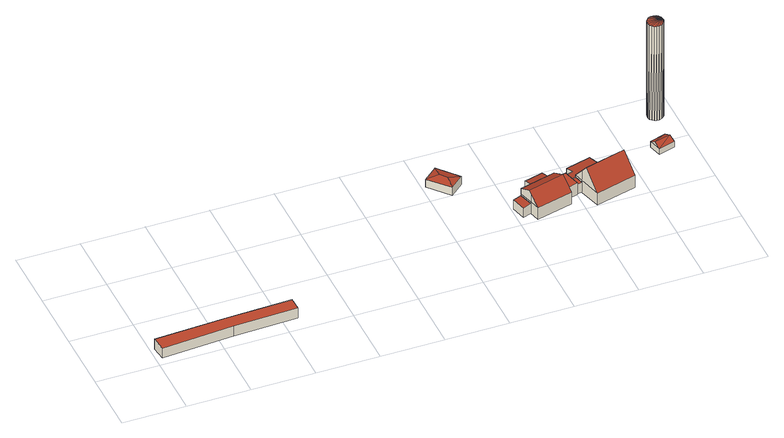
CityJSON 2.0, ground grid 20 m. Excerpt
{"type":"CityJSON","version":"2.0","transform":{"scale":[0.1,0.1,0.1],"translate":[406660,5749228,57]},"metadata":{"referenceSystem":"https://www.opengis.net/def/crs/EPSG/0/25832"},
"CityObjects":{
"building1":{"type":"Building","attributes":{"Gemeindeschluessel":"05515000","Geometrietyp2DReferenz":"3000","function":"51009_1610","roofType":"1000","measuredHeight":3.62},"geometry":[{"type":"Solid","lod":"2","boundaries":[[[[0,1,2,3]],[[4,5,1,0]],[[6,7,5,4]],[[8,9,7,6]],[[10,11,9,8]],[[3,2,11,10]],[[8,6,4,0,3,10]],[[1,5,7,9,11,2]]]],"semantics":{"surfaces":[{"type":"WallSurface"},{"type":"RoofSurface"},{"type":"GroundSurface"}],"values":[[0,0,0,0,0,0,1,2]]}}]},
"building2":{"type":"Building","attributes":{"Gemeindeschluessel":"05515000","Geometrietyp2DReferenz":"3000","function":"31001_1310","roofType":"5000","measuredHeight":3.56},"geometry":[{"type":"Solid","lod":"2","boundaries":[[[[12,13,14,15]],[[16,17,13,12]],[[18,19,17,16]],[[15,14,19,18]],[[20,18,16,21]],[[16,12,21]],[[21,12,15,20]],[[15,18,20]],[[13,17,19,14]]]],"semantics":{"surfaces":[{"type":"WallSurface"},{"type":"RoofSurface"},{"type":"GroundSurface"}],"values":[[0,0,0,0,1,1,1,1,2]]}}]},
"building3":{"type":"Building","attributes":{"Gemeindeschluessel":"05515000","Geometrietyp2DReferenz":"3000","function":"31001_1310","roofType":"2100","measuredHeight":3.75},"geometry":[{"type":"Solid","lod":"2","boundaries":[[[[22,23,24,25]],[[26,27,23,22]],[[28,29,27,26]],[[25,24,29,28]],[[26,22,25,28]],[[23,27,29,24]]]],"semantics":{"surfaces":[{"type":"WallSurface"},{"type":"RoofSurface"},{"type":"GroundSurface"}],"values":[[0,0,0,0,1,2]]}}]},
"building4":{"type":"Building","attributes":{"Gemeindeschluessel":"05515000","Geometrietyp2DReferenz":"3000","function":"31001_1000","roofType":"5000","measuredHeight":8.15},"address":[{"country":"Germany","locality":"Münster","thoroughfareNumber":"310","thoroughfareName":"Westfalenstraße"}],"geometry":[{"type":"Solid","lod":"2","boundaries":[[[[30,31,32,33]],[[34,35,31,30]],[[36,37,35,34]],[[38,24,37,36]],[[39,29,24,38]],[[33,32,29,39]],[[40,41,42,43,36,34]],[[44,45,42,41]],[[45,44,33,39]],[[44,41,40,30,33]],[[43,42,45,39,38]],[[43,38,36]],[[40,34,30]],[[31,35,37,24,29,32]]]],"semantics":{"surfaces":[{"type":"WallSurface"},{"type":"RoofSurface"},{"type":"GroundSurface"}],"values":[[0,0,0,0,0,0,1,1,0,0,0,0,0,2]]}}]},
"building5":{"type":"Building","attributes":{"Gemeindeschluessel":"05515000","Geometrietyp2DReferenz":"3000","function":"51009_1610","roofType":"2100","measuredHeight":3.73},"geometry":[{"type":"Solid","lod":"2","boundaries":[[[[46,47,48,49]],[[50,51,47,46]],[[52,53,51,50]],[[49,48,53,52]],[[50,46,49,52]],[[47,51,53,48]]]],"semantics":{"surfaces":[{"type":"WallSurface"},{"type":"RoofSurface"},{"type":"GroundSurface"}],"values":[[0,0,0,0,1,2]]}}]},
"building6":{"type":"Building","attributes":{"Gemeindeschluessel":"05515000","Geometrietyp2DReferenz":"3000","function":"31001_2460","roofType":"1000","measuredHeight":4.02},"geometry":[{"type":"Solid","lod":"2","boundaries":[[[[54,55,47,33]],[[56,57,55,54]],[[58,59,57,56]],[[30,60,59,58]],[[33,47,60,30]],[[58,56,54,33,30]],[[55,57,59,60,47]]]],"semantics":{"surfaces":[{"type":"WallSurface"},{"type":"RoofSurface"},{"type":"GroundSurface"}],"values":[[0,0,0,0,0,1,2]]}}]},
"building7":{"type":"Building","attributes":{"Gemeindeschluessel":"05515000","Geometrietyp2DReferenz":"3000","function":"51009_1610","roofType":"1000","measuredHeight":3.52},"geometry":[{"type":"Solid","lod":"2","boundaries":[[[[61,62,63,64]],[[65,66,62,61]],[[67,68,66,65]],[[64,63,68,67]],[[65,61,64,67]],[[62,66,68,63]]]],"semantics":{"surfaces":[{"type":"WallSurface"},{"type":"RoofSurface"},{"type":"GroundSurface"}],"values":[[0,0,0,0,1,2]]}}]},
"building8":{"type":"Building","attributes":{"Gemeindeschluessel":"05515000","Geometrietyp2DReferenz":"3000","function":"51009_1610","roofType":"2100","measuredHeight":3.53},"geometry":[{"type":"Solid","lod":"2","boundaries":[[[[69,70,68,71]],[[72,73,70,69]],[[74,75,73,72]],[[76,77,75,74]],[[78,79,77,76]],[[80,63,79,78]],[[71,68,63,80]],[[78,76,74,72,69,71,80]],[[70,73,75,77,79,63,68]]]],"semantics":{"surfaces":[{"type":"WallSurface"},{"type":"RoofSurface"},{"type":"GroundSurface"}],"values":[[0,0,0,0,0,0,0,1,2]]}}]},
"building9":{"type":"Building","attributes":{"Gemeindeschluessel":"05515000","Geometrietyp2DReferenz":"3000","function":"31001_1000","roofType":"5000","measuredHeight":10.46},"address":[{"country":"Germany","locality":"Münster","thoroughfareNumber":"308","thoroughfareName":"Westfalenstraße"}],"geometry":[{"type":"Solid","lod":"2","boundaries":[[[[81,82,83,84]],[[85,86,82,81]],[[87,88,86,85]],[[89,90,88,87]],[[84,83,90,89]],[[85,91,92,93,87]],[[84,89,93,92]],[[91,85,81]],[[92,91,81,84]],[[93,89,87]],[[82,86,88,90,83]]]],"semantics":{"surfaces":[{"type":"WallSurface"},{"type":"RoofSurface"},{"type":"GroundSurface"}],"values":[[0,0,0,0,0,1,1,0,0,0,2]]}}]},
"building10":{"type":"Building","attributes":{"Gemeindeschluessel":"05515000","Geometrietyp2DReferenz":"3000","function":"31001_1310","roofType":"3100","measuredHeight":3.04},"geometry":[{"type":"Solid","lod":"2","boundaries":[[[[94,95,96,97]],[[98,99,95,94]],[[100,101,99,98]],[[97,96,101,100]],[[94,102,98]],[[100,103,97]],[[103,102,94]],[[94,97,103]],[[100,98,102]],[[102,103,100]],[[95,99,101,96]]]],"semantics":{"surfaces":[{"type":"WallSurface"},{"type":"RoofSurface"},{"type":"GroundSurface"}],"values":[[0,0,0,0,0,0,1,1,1,1,2]]}}]},
"building11":{"type":"Building","attributes":{"Geometrietyp2DReferenz":"1000","Gemeindeschluessel":"05515000","function":"51002_1251","roofType":"9999","measuredHeight":34.47},"geometry":[{"type":"Solid","lod":"2","boundaries":[[[[104,105,106]],[[105,107,106]],[[108,109,104]],[[109,105,104]],[[110,111,108]],[[111,109,108]],[[112,113,110]],[[113,111,110]],[[114,115,112]],[[115,113,112]],[[116,117,114]],[[117,115,114]],[[118,119,116]],[[119,117,116]],[[120,121,118]],[[121,119,118]],[[122,123,120]],[[123,121,120]],[[124,125,122]],[[125,123,122]],[[126,127,124]],[[127,125,124]],[[128,129,126]],[[129,127,126]],[[130,131,128]],[[131,129,128]],[[132,133,130]],[[133,131,130]],[[134,135,132]],[[135,133,132]],[[136,137,134]],[[137,135,134]],[[138,139,136]],[[139,137,136]],[[140,141,138]],[[141,139,138]],[[142,143,140]],[[143,141,140]],[[106,107,142]],[[107,143,142]],[[107,105,143]],[[105,109,143]],[[109,111,143]],[[111,113,143]],[[113,115,143]],[[115,117,143]],[[117,119,143]],[[119,121,143]],[[127,129,143]],[[121,123,143]],[[123,125,143]],[[125,127,143]],[[129,131,143]],[[131,133,143]],[[133,135,143]],[[135,137,143]],[[137,139,143]],[[139,141,143]],[[104,106,108]],[[106,142,108]],[[142,140,108]],[[140,138,108]],[[138,136,108]],[[136,134,108]],[[134,132,108]],[[132,130,108]],[[130,128,108]],[[128,126,108]],[[126,124,108]],[[124,122,108]],[[122,120,108]],[[120,118,108]],[[118,116,108]],[[116,114,108]],[[114,112,108]],[[112,110,108]]]],"semantics":{"surfaces":[{"type":"WallSurface"},{"type":"GroundSurface"},{"type":"RoofSurface"}],"values":[[0,0,0,0,0,0,0,0,0,0,0,0,0,0,0,0,0,0,0,0,0,0,0,0,0,0,0,0,0,0,0,0,0,0,0,0,0,0,0,0,1,1,1,1,1,1,1,1,1,1,1,1,1,1,1,1,1,1,2,2,2,2,2,2,2,2,2,2,2,2,2,2,2,2,2,2]]}}]}
},
"vertices":[
[6,57,62],[6,57,26],[11,9,26],[11,9,62],[238,69,62],[238,69,26],[439,74,62],[439,74,26],[440,32,62],[440,32,26],[239,26,62],[239,26,26],
[1112,438,38],[1112,438,9],[1056,503,9],[1056,503,38],[1069,401,38],[1069,401,9],[1012,465,38],[1012,465,9],[1053,462,45],[1071,441,45],
[1217,229,44],[1217,229,11],[1244,237,11],[1244,237,48],[1205,275,44],[1205,275,11],[1231,282,48],[1231,282,11],
[1363,256,53],[1363,256,11],[1347,313,11],[1347,313,53],[1368,235,53],[1368,235,11],[1252,205,53],[1252,205,11],[1244,237,53],[1231,282,53],[1363,256,75],[1358,273,93],[1242,242,93],[1244,237,87],[1347,313,73],[1231,282,73],
[1347,313,49],[1347,313,12],[1332,368,12],[1332,368,36],[1286,297,49],[1286,297,12],[1272,352,36],[1272,352,12],
[1386,323,53],[1386,323,12],[1393,296,53],[1393,296,12],[1401,267,53],[1401,267,12],[1363,256,12],
[1416,270,48],[1416,270,13],[1408,300,13],[1408,300,48],[1401,267,48],[1401,267,13],[1393,296,48],[1393,296,13],
[1386,323,45],[1386,323,13],[1393,296,49],[1410,330,45],[1410,330,13],[1403,355,41],[1403,355,13],[1482,376,41],[1482,376,13],[1496,324,49],[1496,324,13],[1408,300,49],
[1416,270,56],[1416,270,12],[1435,199,12],[1435,199,56],[1408,300,56],[1408,300,12],[1537,335,56],[1537,335,12],[1565,234,56],[1565,234,12],[1416,270,92],[1421,250,117],[1551,284,117],
[1728,406,30],[1728,406,10],[1676,391,10],[1676,391,30],[1740,363,30],[1740,363,10],[1688,349,30],[1688,349,10],[1734,384,41],[1682,370,41],
[1767,532,354],[1767,532,9],[1762,538,354],[1762,538,9],[1769,524,354],[1769,524,9],[1769,516,354],[1769,516,9],[1767,509,354],[1767,509,9],[1762,503,354],[1762,503,9],[1756,498,354],[1756,498,9],[1748,496,354],[1748,496,9],[1740,496,354],[1740,496,9],[1733,498,354],[1733,498,9],[1727,503,354],[1727,503,9],[1722,509,354],[1722,509,9],[1720,516,354],[1720,516,9],[1720,524,354],[1720,524,9],[1722,532,354],[1722,532,9],[1727,538,354],[1727,538,9],[1733,543,354],[1733,543,9],[1740,545,354],[1740,545,9],[1748,545,354],[1748,545,9],[1756,543,354],[1756,543,9]
]}
